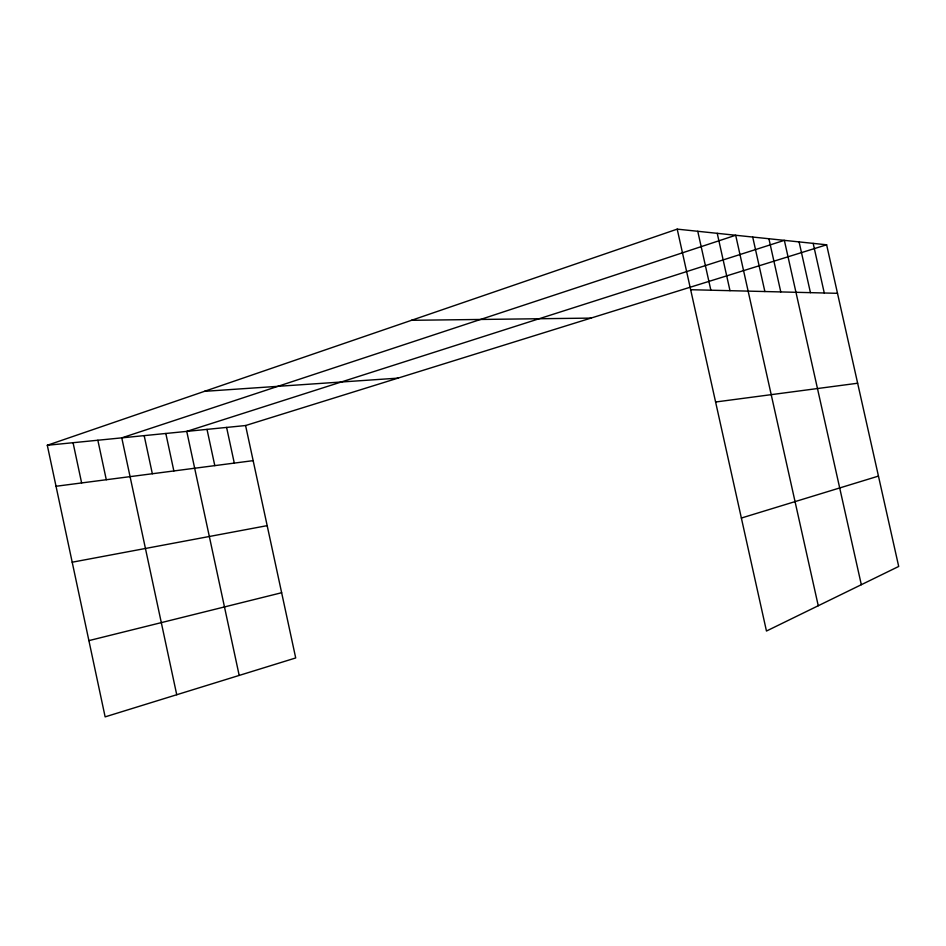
<?xml version="1.0" encoding="UTF-8"?>
<svg xmlns="http://www.w3.org/2000/svg" width="946" height="946" viewBox="0 0 946 946"><rect width="100%" height="100%" fill="white"/><g stroke="black" fill="none" stroke-linecap="round" stroke-linejoin="round"><path stroke-width="1.42" d="M47.3 445.27L245.582 425.534L295.708 657.955L105.136 716.867L47.3 445.27L677.206 229.133L826.627 244.789L898.7 566.453L766.461 631.029L677.206 229.133M245.582 425.534L826.627 244.789M741.368 518.041L878.456 476.098M88.9 640.619L281.648 592.728M72.203 562.208L267.174 525.645M715.59 402.003L857.644 383.236M56.027 486.268L253.15 460.643M204.466 391.337L397.959 378.14M411.475 320.304L590.931 318.104M690.651 289.713L837.506 293.319M813.17 243.382L824.273 293M799.086 241.904L810.438 292.657M861.321 584.699L784.352 240.355L186.752 431.388L239.196 675.432M768.909 238.747L780.781 291.924M752.709 237.044L764.865 291.534M818.255 605.736L735.681 235.258L121.774 437.856L176.736 694.742M717.234 233.319L729.993 290.682M697.758 231.285L710.86 290.209M226.602 427.426L234.289 463.091M207.008 429.378L214.801 465.633M165.822 433.481L173.863 470.954M144.182 435.633L152.341 473.745M97.852 440.245L106.295 479.74M73.055 442.704L81.628 482.945"/></g></svg>
